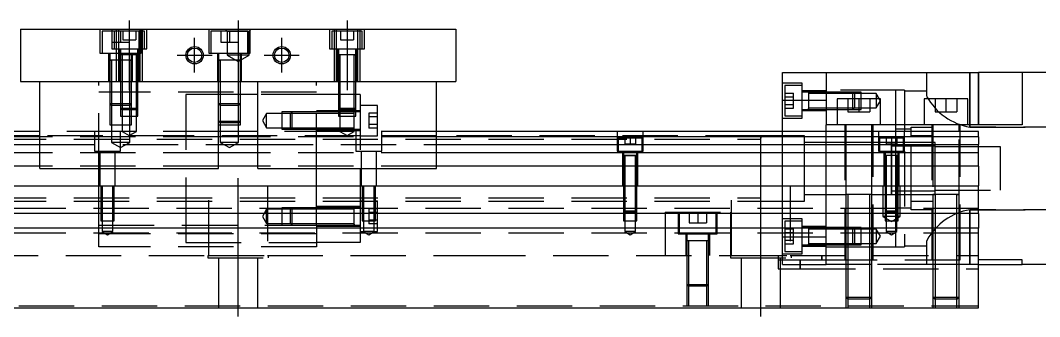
# Model space of a CAD drawing. Extents: x -11 to 542, y -286 to 77.
# Drawn here: x 120 to 354, y -220.8 to -152.8 of the extents above; entities that cross this region are included whole.
import ezdxf

# ---------------------------------------------------------------- set-up
doc = ezdxf.new("R2010")
doc.units = 0
doc.linetypes.add('CENTER', pattern=[50.8, 31.75, -6.35, 6.35, -6.35])
doc.linetypes.add('DASHED', pattern=[19.05, 12.7, -6.35])
doc.layers.get('0').update_dxf_attribs({"linetype": 'CONTINUOUS'})
doc.layers.add('CENTER', color=1, linetype='CENTER')

msp = doc.modelspace()

# ---------------------------------------------------------------- linework, layer by layer
at = {"color": 7, "linetype": 'CONTINUOUS'}
for p, q in [((120, -154.8), (220, -154.8)), ((120, -154.8), (120, -166.8)), ((220, -154.8), (220, -166.8)), ((295, -164.8), (305, -164.8)), ((295, -171.147524), (295, -164.8)), ((305, -164.8), (305, -176.8)), ((305, -164.8), (340, -164.8)), ((340, -176.8), (340, -164.8)), ((350, -164.8), (340, -164.8)), ((350, -164.8), (350, -176.8)), ((373, -164.8), (350, -164.8)), ((120, -166.8), (220, -166.8)), ((124.5, -186.8), (124.5, -166.8)), ((165.5, -186.8), (165.5, -166.8)), ((174.5, -186.8), (174.5, -166.8)), ((215.5, -186.8), (215.5, -166.8)), ((307.5, -170.8), (307.5, -176.8)), ((317.5, -176.8), (317.5, -170.8)), ((337.5, -170.8), (327.5, -170.8)), ((327.5, -170.8), (327.5, -176.8)), ((337.5, -176.8), (337.5, -170.8)), ((295, -171.147524), (305, -171.147524)), ((295, -178.3), (295, -171.147524)), ((305, -178.3), (305, -176.8)), ((350, -176.8), (305, -176.8)), ((124.5, -178.3), (0, -178.3)), ((124.5, -179.552272), (0, -179.552272)), ((174.5, -178.3), (165.5, -178.3)), ((174.5, -179.552272), (165.5, -179.552272)), ((340, -178.3), (215.5, -178.3)), ((340, -179.552272), (215.5, -179.552272)), ((290, -186.8), (290, -179.299994)), ((290, -194.300006), (290, -179.299994)), ((290, -190.8), (290, -180.05)), ((340, -179.552272), (340, -178.3)), ((340, -179.552272), (340, -181.32668)), ((0, -181.32668), (124.5, -181.32668)), ((165.5, -181.32668), (174.5, -181.32668)), ((215.5, -181.32668), (340, -181.32668)), ((320, -186.8), (320, -180.799994)), ((320, -192.800006), (320, -180.799994)), ((320, -181.675), (320, -182.8)), ((321, -181.675), (320, -181.675)), ((322.75, -181.675), (321, -181.675)), ((324.5, -181.675), (322.75, -181.675)), ((329.5, -181.675), (324.5, -181.675)), ((330, -181.675), (329.5, -181.675)), ((340, -183.223076), (340, -181.32668)), ((124.5, -183.223076), (0, -183.223076)), ((174.5, -183.223076), (165.5, -183.223076)), ((340, -183.223076), (215.5, -183.223076)), ((340, -186.277372), (340, -183.223076)), ((124.5, -186.277372), (0, -186.277372)), ((124.5, -186.8), (165.5, -186.8)), ((174.5, -186.277372), (165.5, -186.277372)), ((174.5, -186.8), (215.5, -186.8)), ((340, -186.277372), (215.5, -186.277372)), ((340, -186.277372), (340, -190.8)), ((0, -190.8), (340, -190.8)), ((290, -193.55), (290, -190.8)), ((340, -197.1), (340, -190.8)), ((138, -193.55), (138.500006, -193.55)), ((290, -194.300006), (290, -193.55)), ((315.500006, -192.8), (309.499994, -192.8)), ((310, -192.8), (310, -197.1)), ((315, -197.1), (315, -192.8)), ((320, -191.925), (330, -191.925)), ((335.500006, -192.8), (329.499994, -192.8)), ((335.500006, -192.8), (329.499994, -192.8)), ((330, -192.8), (330, -200.5)), ((335, -200.5), (335, -192.8)), ((340, -197.1), (0, -197.1)), ((310, -197.1), (310, -200.5)), ((315, -200.5), (315, -197.1)), ((340, -197.1), (340, -200.5)), ((340, -200.5), (0, -200.5)), ((310, -200.5), (310, -207.8)), ((315, -207.8), (315, -200.5)), ((330, -200.5), (330, -207.8)), ((335, -207.8), (335, -200.5)), ((340, -218.8), (340, -200.5)), ((310, -207.8), (310, -216.8)), ((315, -216.8), (315, -207.8)), ((330, -207.8), (330, -216.8)), ((335, -216.8), (335, -207.8)), ((350, -207.8), (340, -207.8)), ((350, -208.8), (350, -207.8)), ((340, -208.8), (350, -208.8)), ((373, -208.8), (350, -208.8)), ((0, -218.8), (340, -218.8))]:
    msp.add_line(p, q, dxfattribs=at)
at = {"color": 3, "linetype": 'DASHED'}
for p, q in [((138.25, -154.8), (138.25, -160.3)), ((141.5, -155.3), (138.75, -155.3)), ((138.75, -155.3), (138.75, -160.3)), ((141, -154.8), (141, -159.3)), ((148.5, -155.3), (141.5, -155.3)), ((141.5, -155.3), (141.5, -159.3)), ((142.000006, -154.8), (142.000006, -155.3)), ((142.000006, -155.3), (142.000006, -159.3)), ((142.5, -154.8), (142.5, -166.8)), ((143, -155.3), (143, -157.8)), ((143.5, -155.3), (143.5, -157.3)), ((145, -155.3), (145, -157.3)), ((146.5, -155.3), (146.5, -157.3)), ((147.25, -159.3), (147.25, -155.3)), ((147.5, -166.8), (147.5, -154.8)), ((147.75, -160.3), (147.75, -154.8)), ((147.999994, -155.3), (147.999994, -154.8)), ((147.999994, -159.3), (147.999994, -155.3)), ((148.5, -159.3), (148.5, -155.3)), ((149, -159.3), (149, -154.8)), ((163.25, -154.8), (163.25, -160.3)), ((172.25, -155.3), (163.75, -155.3)), ((163.75, -155.3), (163.75, -160.3)), ((166, -155.3), (166, -157.8)), ((167.5, -155.3), (167, -154.8)), ((167.5, -155.3), (167.5, -160.8)), ((167.5, -155.3), (172.5, -155.3)), ((168, -155.3), (168, -157.8)), ((170, -155.3), (170, -157.8)), ((172.25, -160.3), (172.25, -155.3)), ((172.5, -155.3), (173, -154.8)), ((172.5, -160.8), (172.5, -155.3)), ((172.75, -160.3), (172.75, -154.8)), ((191, -154.8), (191, -159.3)), ((198.5, -155.3), (191.5, -155.3)), ((191.5, -155.3), (191.5, -159.3)), ((192.000006, -154.8), (192.000006, -155.3)), ((192.000006, -155.3), (192.000006, -159.3)), ((192.5, -154.8), (192.5, -166.8)), ((193.5, -155.3), (193.5, -157.3)), ((195, -155.3), (195, -157.3)), ((196.5, -155.3), (196.5, -157.3)), ((197.5, -166.8), (197.5, -154.8)), ((197.999994, -155.3), (197.999994, -154.8)), ((197.999994, -159.3), (197.999994, -155.3)), ((198.5, -159.3), (198.5, -155.3)), ((199, -159.3), (199, -154.8)), ((141, -157.8), (143, -157.8)), ((143, -157.8), (145, -157.8)), ((143.5, -157.3), (145, -157.3)), ((145, -157.3), (146.5, -157.3)), ((145, -157.3), (145, -157.8)), ((166, -157.8), (168, -157.8)), ((168, -157.8), (170, -157.8)), ((193.5, -157.3), (195, -157.3)), ((195, -157.3), (196.5, -157.3)), ((138.25, -160.3), (147.75, -160.3)), ((140.25, -160.3), (140.25, -166.8)), ((140.5, -160.3), (140.5, -161.9)), ((141, -159.3), (149, -159.3)), ((142.000006, -159.3), (142.000006, -166.8)), ((142.75, -159.3), (142.75, -166.8)), ((147.000006, -160.7), (142.999994, -160.7)), ((147.000006, -160.7), (142.999994, -160.7)), ((147.000006, -160.7), (142.999994, -160.7)), ((143, -159.3), (143, -160.7)), ((143, -160.695), (143, -160.7)), ((143.216708, -160.7), (143, -160.7)), ((143, -160.7), (143, -166.8)), ((143, -160.7), (143, -160.705)), ((146.783332, -160.7), (143.216708, -160.7)), ((143.35, -160.7), (143.35, -166.8)), ((145.5, -160.7), (145.5, -160.3)), ((145.5, -161.9), (145.5, -160.7)), ((145.75, -166.8), (145.75, -160.3)), ((146.65, -166.8), (146.65, -160.7)), ((147, -160.7), (146.783332, -160.7)), ((147, -160.7), (147, -159.3)), ((147, -160.7), (147, -160.695)), ((147, -166.8), (147, -160.7)), ((147, -160.705), (147, -160.7)), ((147.25, -166.8), (147.25, -159.3)), ((147.999994, -166.8), (147.999994, -159.3)), ((163.25, -160.3), (172.75, -160.3)), ((165.25, -160.3), (165.25, -166.8)), ((165.5, -160.3), (165.5, -161.9)), ((172.5, -160.8), (167.5, -160.8)), ((167.5, -160.8), (170, -162.243376)), ((170, -162.243376), (172.5, -160.8)), ((170.5, -161.9), (170.5, -160.3)), ((170.75, -166.8), (170.75, -160.3)), ((191, -159.3), (199, -159.3)), ((192.000006, -159.3), (192.000006, -166.8)), ((192.75, -159.3), (192.75, -166.8)), ((197.000006, -160.7), (192.999994, -160.7)), ((197.000006, -160.7), (192.999994, -160.7)), ((197.000006, -160.7), (192.999994, -160.7)), ((197.000006, -160.7), (192.999994, -160.7)), ((193, -159.3), (193, -160.7)), ((193, -160.695), (193, -160.7)), ((193, -160.7), (193.216462, -160.7)), ((193.216708, -160.7), (193, -160.7)), ((193, -160.7), (193, -160.705)), ((193, -160.7), (193, -166.8)), ((196.783332, -160.7), (193.216708, -160.7)), ((193.35, -160.7), (193.35, -166.8)), ((196.65, -166.8), (196.65, -160.7)), ((197, -160.7), (196.783332, -160.7)), ((196.783538, -160.7), (197, -160.7)), ((197, -160.7), (197, -159.3)), ((197, -160.7), (197, -160.695)), ((197, -160.705), (197, -160.7)), ((197, -166.8), (197, -160.7)), ((197.25, -166.8), (197.25, -159.3)), ((197.999994, -166.8), (197.999994, -159.3)), ((145.500006, -161.9), (140.499994, -161.9)), ((142.000006, -161.9), (140.499994, -161.9)), ((140.5, -161.895), (140.5, -161.9)), ((140.5, -161.9), (140.757448, -161.9)), ((140.757468, -161.9), (140.5, -161.9)), ((140.5, -161.9), (140.5, -161.905)), ((140.5, -161.9), (140.5, -166.8)), ((141.999766, -161.9), (140.757468, -161.9)), ((140.9, -161.9), (140.9, -166.8)), ((143, -161.9), (141.999766, -161.9)), ((143, -161.9), (142.000006, -161.9)), ((143.35, -161.9), (143, -161.9)), ((143.350064, -161.9), (143, -161.9)), ((145.500006, -161.9), (143.35, -161.9)), ((145.242552, -161.9), (143.350064, -161.9)), ((145.1, -166.8), (145.1, -161.9)), ((145.5, -161.9), (145.242552, -161.9)), ((145.242602, -161.9), (145.5, -161.9)), ((145.5, -161.9), (145.5, -161.895)), ((145.5, -161.905), (145.5, -161.9)), ((145.5, -166.8), (145.5, -161.9)), ((170.500006, -161.9), (165.499994, -161.9)), ((170.500006, -161.9), (165.499994, -161.9)), ((165.5, -161.895), (165.5, -161.9)), ((165.5, -161.9), (165.757448, -161.9)), ((165.757468, -161.9), (165.5, -161.9)), ((165.5, -161.9), (165.5, -166.8)), ((165.5, -161.9), (165.5, -161.905)), ((170.242552, -161.9), (165.757468, -161.9)), ((165.9, -161.9), (165.9, -166.8)), ((170.1, -166.8), (170.1, -161.9)), ((170.5, -161.9), (170.242552, -161.9)), ((170.242602, -161.9), (170.5, -161.9)), ((170.5, -161.9), (170.5, -161.895)), ((170.5, -166.8), (170.5, -161.9)), ((170.5, -161.905), (170.5, -161.9)), ((328, -164.8), (328, -169.768778)), ((338, -177.309874), (338, -164.8)), ((338, -164.8), (338, -176.8)), ((340, -164.8), (340, -176.8)), ((138, -186.8), (138, -166.8)), ((140.5, -166.8), (140.5, -171.9)), ((140.500006, -166.8), (140.500006, -171.900006)), ((140.9, -166.8), (140.9, -172.3)), ((143, -166.8), (143, -172.95)), ((143.000006, -166.8), (143.000002, -172.95)), ((143.35, -166.8), (143.35, -173.3)), ((145.1, -172.3), (145.1, -166.8)), ((145.499994, -171.900006), (145.499994, -166.8)), ((145.5, -171.9), (145.5, -166.8)), ((146.65, -173.3), (146.65, -166.8)), ((146.999998, -172.95), (146.999994, -166.8)), ((147, -172.95), (147, -166.8)), ((165.9, -166.8), (165.9, -172.3)), ((170.1, -172.3), (170.1, -166.8)), ((170.499994, -171.900006), (170.499994, -166.8)), ((170.5, -171.9), (170.5, -166.8)), ((188, -186.8), (188, -166.8)), ((193, -166.8), (193, -172.95)), ((193.000006, -166.8), (193.000006, -172.950006)), ((193.35, -166.8), (193.35, -173.3)), ((196.65, -173.3), (196.65, -166.8)), ((196.999994, -172.950006), (196.999994, -166.8)), ((197, -172.95), (197, -166.8)), ((299.5, -167.24365), (295, -167.24365)), ((295.5, -167.74365), (295.5, -171.24365)), ((299.5, -167.74365), (295.5, -167.74365)), ((299.5, -175.24365), (299.5, -167.24365)), ((188, -169.3), (138, -169.3)), ((158, -169.8), (158, -200.5)), ((165.5, -169.8), (158, -169.8)), ((165.9, -169.8), (165.5, -169.8)), ((170.1, -169.8), (165.9, -169.8)), ((170.5, -169.8), (170.1, -169.8)), ((174.5, -169.8), (170.5, -169.8)), ((188, -169.8), (174.5, -169.8)), ((193, -169.8), (188, -169.8)), ((193.35, -169.8), (193, -169.8)), ((196.65, -169.8), (193.35, -169.8)), ((197, -169.8), (196.65, -169.8)), ((198, -169.8), (197, -169.8)), ((198, -169.8), (198, -186.8)), ((295.5, -169.5116), (297.5, -169.5116)), ((295.5, -170.377626), (297.5, -170.377626)), ((297.5, -170.377626), (297.5, -169.5116)), ((297.5, -172.109676), (297.5, -170.377626)), ((305, -168.99365), (299.5, -168.99365)), ((300.9, -169.24365), (299.5, -169.24365)), ((300.9, -169.24365), (300.895, -169.24365)), ((300.9, -169.243646), (300.9, -173.243656)), ((300.9, -169.243646), (300.9, -169.59365)), ((300.9, -169.24365), (300.9, -169.460318)), ((305, -169.24365), (300.9, -169.24365)), ((300.905, -169.24365), (300.9, -169.24365)), ((300.9, -169.460318), (300.9, -171.24365)), ((300.9, -169.59365), (300.9, -171.110606)), ((305, -169.59365), (300.9, -169.59365)), ((321, -168.8), (305, -168.8)), ((311.15, -169.24365), (305, -169.24365)), ((311.15, -169.243654), (305, -169.243656)), ((311.5, -169.59365), (305, -169.59365)), ((317.5, -170.8), (307.5, -170.8)), ((310, -170.8), (310, -173.8)), ((311.15, -170.8), (311.15, -169.24365)), ((311.5, -169.59365), (311.15, -169.24365)), ((313, -169.243656), (311.15, -169.243654)), ((311.15, -171.24365), (311.15, -170.8)), ((311.5, -169.59365), (311.5, -170.8)), ((313, -169.59365), (311.5, -169.59365)), ((311.5, -170.8), (311.5, -171.24365)), ((312.5, -170.8), (312.5, -173.8)), ((313, -170.8), (313, -169.243656)), ((316.5, -169.59365), (313, -169.59365)), ((313, -173.243646), (313, -170.8)), ((315, -170.8), (315, -173.8)), ((316.5, -169.59365), (316.5, -172.89365)), ((317.452628, -171.24365), (316.5, -169.59365)), ((321, -176.8), (321, -168.8)), ((323, -168.8), (321, -168.8)), ((323, -168.8), (323, -178.3)), ((328, -169.05), (323, -169.05)), ((328, -169.768778), (328.034792, -170.0357)), ((328.034792, -170.0357), (328.13642, -170.341226)), ((330, -170.8), (330, -173.8)), ((332.5, -170.8), (332.5, -173.8)), ((335, -170.8), (335, -173.8)), ((140.5, -171.9), (143, -171.9)), ((140.5, -171.9), (140.9, -172.3)), ((140.500006, -171.900006), (140.500006, -176.8)), ((143, -172.3), (140.9, -172.3)), ((140.9, -172.3), (140.9, -176.8)), ((143, -171.9), (143.35, -171.9)), ((143.35, -172.3), (143, -172.3)), ((143, -172.95), (147, -172.95)), ((143, -172.95), (143.35, -173.3)), ((143.000002, -172.95), (143.000006, -174.8)), ((143.35, -171.9), (145.5, -171.9)), ((145.1, -172.3), (143.35, -172.3)), ((145.1, -172.3), (145.5, -171.9)), ((145.1, -176.8), (145.1, -172.3)), ((145.499994, -173.3), (145.499994, -171.900006)), ((146.65, -173.3), (147, -172.95)), ((146.999994, -174.8), (146.999998, -172.95)), ((165.5, -171.9), (170.5, -171.9)), ((165.5, -171.9), (165.9, -172.3)), ((170.1, -172.3), (165.9, -172.3)), ((165.9, -172.3), (165.9, -176.8)), ((170.1, -172.3), (170.5, -171.9)), ((170.1, -176.8), (170.1, -172.3)), ((170.499994, -176.8), (170.499994, -171.900006)), ((193, -172.95), (197, -172.95)), ((193, -172.95), (193.35, -173.3)), ((193.000006, -172.950006), (193.000006, -174.8)), ((196.65, -173.3), (197, -172.95)), ((196.999994, -174.8), (196.999994, -172.950006)), ((202, -172.3), (198, -172.3)), ((202, -179.3), (202, -172.3)), ((295.5, -171.24365), (295.5, -174.74365)), ((295.5, -172.109676), (297.5, -172.109676)), ((295.5, -172.975702), (297.5, -172.975702)), ((297.5, -172.975702), (297.5, -172.109676)), ((300.9, -171.110606), (300.9, -171.376696)), ((300.9, -171.24365), (300.9, -173.243656)), ((300.9, -171.24365), (300.9, -173.026942)), ((300.9, -171.376696), (300.9, -172.89365)), ((300.9, -172.89365), (300.9, -173.243656)), ((300.9, -172.89365), (305, -172.89365)), ((300.9, -173.026942), (300.9, -173.24365)), ((300.9, -173.026942), (300.9, -173.24365)), ((300.9, -173.24365), (300.9, -173.026984)), ((305, -172.89365), (307.5, -172.89365)), ((307.5, -172.89365), (311.5, -172.89365)), ((311.15, -173.24365), (311.15, -171.24365)), ((311.15, -173.24365), (311.5, -172.89365)), ((311.5, -171.24365), (311.5, -172.89365)), ((311.5, -172.89365), (313, -172.89365)), ((313, -172.89365), (316.5, -172.89365)), ((316.5, -172.89365), (317.452628, -171.24365)), ((143.000006, -174.8), (146.999994, -174.8)), ((146.65, -173.3), (143.35, -173.3)), ((143.35, -173.3), (143.35, -174.8)), ((143.35, -174.8), (143.35, -178.3)), ((145.499994, -174.8), (145.499994, -173.3)), ((145.499994, -176.8), (145.499994, -174.8)), ((146.65, -174.8), (146.65, -173.3)), ((146.65, -178.3), (146.65, -174.8)), ((176.5, -174.15), (175.547372, -175.8)), ((176.5, -177.45), (176.5, -174.15)), ((180, -174.15), (176.5, -174.15)), ((182.35, -173.800002), (180, -173.800006)), ((180, -173.800006), (180, -177.799994)), ((182, -174.15), (180, -174.15)), ((182.35, -173.8), (182, -174.15)), ((182, -177.45), (182, -174.15)), ((188, -174.15), (182, -174.15)), ((182.35, -173.8), (182.35, -177.8)), ((188, -173.8), (182.35, -173.8)), ((188, -173.800006), (182.35, -173.800002)), ((198, -173.55), (188, -173.55)), ((193.000006, -173.8), (188, -173.8)), ((193.000006, -174.15), (188, -174.15)), ((196.6, -173.8), (193.000006, -173.8)), ((196.6, -174.15), (193.000006, -174.15)), ((193.000006, -174.8), (196.999994, -174.8)), ((196.65, -173.3), (193.35, -173.3)), ((193.35, -173.3), (193.35, -174.8)), ((193.35, -174.8), (193.35, -178.3)), ((196.6, -173.8), (196.595, -173.8)), ((196.6, -174.8), (196.6, -173.799994)), ((196.6, -175.8), (196.6, -173.799994)), ((196.6, -177.800006), (196.6, -173.799994)), ((196.999994, -173.8), (196.6, -173.8)), ((196.605, -173.8), (196.6, -173.8)), ((196.6, -177.800006), (196.6, -174.8)), ((196.65, -174.8), (196.65, -173.3)), ((196.65, -178.3), (196.65, -174.8)), ((198, -173.8), (196.999994, -173.8)), ((200, -174.06795), (200, -174.933974)), ((202, -174.06795), (200, -174.06795)), ((202, -174.933974), (200, -174.933974)), ((200, -174.933974), (200, -176.666026)), ((295, -175.24365), (299.5, -175.24365)), ((295.5, -174.74365), (299.5, -174.74365)), ((299.5, -173.24365), (300.905, -173.24365)), ((299.5, -173.49365), (305, -173.49365)), ((300.895, -173.24365), (305, -173.24365)), ((305, -173.243646), (307.5, -173.243646)), ((305, -173.24365), (307.5, -173.24365)), ((307.5, -173.243646), (311.15, -173.243648)), ((307.5, -173.24365), (311.15, -173.24365)), ((310, -173.8), (312.5, -173.8)), ((311.15, -173.243648), (313, -173.243646)), ((312.5, -173.8), (315, -173.8)), ((330, -173.8), (332.5, -173.8)), ((332.5, -173.8), (335, -173.8)), ((140.500006, -176.8), (145.499994, -176.8)), ((140.9, -176.8), (140.9, -180.8)), ((145.1, -180.8), (145.1, -176.8)), ((165.5, -175.9), (170.5, -175.9)), ((165.5, -175.9), (165.9, -176.3)), ((165.500006, -176.8), (170.499994, -176.8)), ((170.1, -176.3), (165.9, -176.3)), ((165.9, -176.8), (165.9, -180.8)), ((170.1, -176.3), (170.5, -175.9)), ((170.1, -180.8), (170.1, -176.8)), ((175.547372, -175.8), (176.5, -177.45)), ((176.5, -177.45), (180, -177.45)), ((180, -177.45), (182, -177.45)), ((180, -177.799994), (182.35, -177.799998)), ((182, -177.45), (188, -177.45)), ((182, -177.45), (182.35, -177.8)), ((182, -177.45), (188, -177.45)), ((182.35, -177.799998), (188, -177.799994)), ((182.35, -177.8), (188, -177.799998)), ((188, -177.45), (196.6, -177.45)), ((188, -177.799998), (196.605, -177.8)), ((196.595, -177.8), (198, -177.8)), ((200, -176.666026), (200, -177.53205)), ((202, -176.666026), (200, -176.666026)), ((202, -177.53205), (200, -177.53205)), ((309.25, -176.8), (309.25, -207.8)), ((309.5, -176.8), (309.5, -178.3)), ((315.5, -178.3), (315.5, -176.8)), ((315.75, -207.8), (315.75, -176.8)), ((321, -178.3), (321, -176.8)), ((324.5, -177.8), (321, -177.8)), ((324.5, -177.3), (329.5, -177.3)), ((324.5, -178.3), (324.5, -177.3)), ((329.25, -176.8), (329.25, -207.8)), ((329.5, -176.8), (329.5, -178.3)), ((335.5, -178.3), (335.5, -176.8)), ((335.75, -207.8), (335.75, -176.8)), ((338, -176.8), (338, -177.309874)), ((338, -177.309874), (363, -177.309874)), ((363, -177.309874), (338, -177.309874)), ((37, -180.05), (290, -180.05)), ((124.5, -179.3), (40.5, -179.3)), ((143.35, -178.3), (124.5, -178.3)), ((158, -179.3), (124.5, -179.3)), ((165.5, -179.552272), (124.5, -179.552272)), ((137, -178.3), (137, -182.8)), ((143, -182.8), (143, -178.3)), ((146.65, -178.3), (143.35, -178.3)), ((143.35, -178.3), (145, -179.252628)), ((145, -179.252628), (146.65, -178.3)), ((165.5, -178.3), (146.65, -178.3)), ((198, -179.3), (158, -179.3)), ((193.35, -178.3), (174.5, -178.3)), ((215.5, -179.552272), (174.5, -179.552272)), ((188, -178.05), (198, -178.05)), ((196.65, -178.3), (193.35, -178.3)), ((193.35, -178.3), (195, -179.252628)), ((195, -179.252628), (196.65, -178.3)), ((215.5, -178.3), (196.65, -178.3)), ((197, -178.3), (197, -182.8)), ((198, -179.3), (202, -179.3)), ((215.5, -179.3), (202, -179.3)), ((203, -182.8), (203, -178.3)), ((290.005, -179.3), (215.5, -179.3)), ((257, -178.3), (257, -182.8)), ((262.75, -179.8), (257.25, -179.8)), ((257.25, -179.8), (257.25, -182.8)), ((258.75, -179.8), (258.75, -181.1)), ((260, -179.8), (260, -181.1)), ((261.25, -179.8), (261.25, -181.1)), ((262.75, -182.8), (262.75, -179.8)), ((263, -182.8), (263, -178.3)), ((295, -179.3), (289.995, -179.3)), ((290, -179.3), (290, -179.849038)), ((290, -179.848872), (290, -179.3)), ((290, -186.599934), (290, -179.848872)), ((295, -190.8), (295, -178.3)), ((300, -179.3), (295, -179.3)), ((300, -186.8), (300, -179.3)), ((305, -190.8), (305, -178.3)), ((309.5, -178.3), (309.5, -190.8)), ((315.5, -190.8), (315.5, -178.3)), ((317, -178.3), (317, -182.8)), ((322.75, -179.8), (317.25, -179.8)), ((317.25, -179.8), (317.25, -182.8)), ((318.75, -179.8), (318.75, -181.1)), ((320, -179.8), (320, -181.1)), ((321, -179.8), (321, -178.3)), ((321, -182.8), (321, -179.8)), ((321.25, -179.8), (321.25, -181.1)), ((322.75, -182.8), (322.75, -179.8)), ((323, -182.8), (323, -178.3)), ((324.5, -179.3), (324.5, -178.3)), ((324.5, -194.3), (324.5, -179.3)), ((329.5, -179.3), (324.5, -179.3)), ((329.5, -178.3), (329.5, -192.805)), ((335.5, -192.805), (335.5, -178.3)), ((124.5, -181.32668), (165.5, -181.32668)), ((145.1, -180.8), (140.9, -180.8)), ((140.9, -180.8), (143, -182.012436)), ((143, -182.012436), (145.1, -180.8)), ((170.1, -180.8), (165.9, -180.8)), ((165.9, -180.8), (168, -182.012436)), ((168, -182.012436), (170.1, -180.8)), ((174.5, -181.32668), (215.5, -181.32668)), ((258.75, -181.1), (260, -181.1)), ((260, -181.1), (261.25, -181.1)), ((305, -180.8), (300, -180.8)), ((309.5, -180.8), (305, -180.8)), ((315.5, -180.8), (309.5, -180.8)), ((317.25, -180.8), (315.5, -180.8)), ((320.005, -180.8), (317.25, -180.8)), ((318.75, -181.1), (320, -181.1)), ((321, -180.8), (319.995, -180.8)), ((320, -180.8), (320, -182.799258)), ((320, -181.474966), (320, -180.8)), ((320, -181.1), (321.25, -181.1)), ((322.75, -180.8), (321, -180.8)), ((324.5, -180.8), (322.75, -180.8)), ((329.5, -180.8), (324.5, -180.8)), ((330, -180.8), (329.5, -180.8)), ((330, -186.8), (330, -180.8)), ((335.5, -181.8), (330, -181.8)), ((340, -181.8), (335.5, -181.8)), ((345, -181.8), (340, -181.8)), ((345, -186.8), (345, -181.8)), ((165.5, -183.223076), (124.5, -183.223076)), ((137, -182.8), (143, -182.8)), ((138.25, -182.8), (138.25, -190.8)), ((141.75, -190.8), (141.75, -182.8)), ((215.5, -183.223076), (174.5, -183.223076)), ((197, -182.8), (203, -182.8)), ((198.25, -182.8), (198.25, -190.8)), ((201.75, -190.8), (201.75, -182.8)), ((257, -182.8), (263, -182.8)), ((258.25, -182.8), (258.25, -190.8)), ((261.500006, -183.8), (258.499994, -183.8)), ((259.998804, -183.8), (258.499994, -183.8)), ((261.500006, -183.8), (258.499994, -183.8)), ((258.5, -182.8), (258.5, -183.8)), ((258.5, -183.795), (258.5, -183.8)), ((258.5, -183.8), (258.62467, -183.8)), ((258.624678, -183.8), (258.5, -183.8)), ((258.5, -183.8), (258.5, -183.805)), ((258.5, -183.8), (258.5, -190.8)), ((258.62467, -183.8), (261.375392, -183.8)), ((259.998804, -183.8), (258.624678, -183.8)), ((258.75, -183.8), (258.75, -190.8)), ((261.500006, -183.8), (259.998804, -183.8)), ((261.37533, -183.8), (259.998804, -183.8)), ((261.25, -190.8), (261.25, -183.8)), ((261.5, -183.8), (261.37533, -183.8)), ((261.375392, -183.8), (261.5, -183.8)), ((261.5, -183.8), (261.5, -182.8)), ((261.5, -183.8), (261.5, -183.795)), ((261.5, -183.805), (261.5, -183.8)), ((261.5, -190.8), (261.5, -183.8)), ((261.75, -190.8), (261.75, -182.8)), ((317, -182.8), (323, -182.8)), ((318.25, -182.8), (318.25, -190.8)), ((320, -183.8), (318.499994, -183.8)), ((318.5, -182.8), (318.5, -183.8)), ((318.5, -183.795), (318.5, -183.8)), ((318.624678, -183.8), (318.5, -183.8)), ((318.5, -183.8), (318.5, -183.805)), ((318.5, -183.8), (318.5, -190.8)), ((319.998804, -183.8), (318.624678, -183.8)), ((318.75, -183.8), (318.75, -190.8)), ((321.37533, -183.8), (319.998804, -183.8)), ((320, -182.799258), (320, -183.799914)), ((320, -182.8), (320, -183.799788)), ((320, -183.799788), (320, -191.925)), ((320, -183.799914), (320, -186.599974)), ((321.500006, -183.8), (320, -183.8)), ((321, -183.799304), (321, -182.8)), ((321, -186.8), (321, -183.799304)), ((321.25, -190.8), (321.25, -183.8)), ((321.5, -183.8), (321.37533, -183.8)), ((321.5, -183.8), (321.5, -182.8)), ((321.5, -183.8), (321.5, -183.795)), ((321.5, -183.805), (321.5, -183.8)), ((321.5, -190.8), (321.5, -183.8)), ((321.75, -190.8), (321.75, -182.8)), ((323, -182.8), (323, -204.8)), ((165.5, -186.277372), (124.5, -186.277372)), ((138, -190.8), (138, -186.8)), ((215.5, -186.277372), (174.5, -186.277372)), ((188, -190.8), (188, -186.8)), ((198, -186.8), (198, -190.8)), ((290, -190.80023), (290, -186.599934)), ((300, -190.8), (300, -186.8)), ((320, -186.599974), (320, -192.799164)), ((321, -198.8), (321, -186.8)), ((330, -192.8), (330, -186.8)), ((345, -191.8), (345, -186.8)), ((138, -197.1), (138, -190.8)), ((138.500006, -190.8), (138.500006, -197.1)), ((138.75, -190.8), (138.75, -198.8)), ((141.25, -198.8), (141.25, -190.8)), ((141.499994, -197.1), (141.499994, -190.8)), ((163.291796, -206.8), (163.291796, -190.8)), ((176.708204, -190.8), (176.708204, -206.8)), ((188, -197.1), (188, -190.8)), ((198, -190.8), (198, -197.1)), ((198.500006, -190.8), (198.500006, -197.1)), ((198.75, -190.8), (198.75, -198.8)), ((201.25, -198.8), (201.25, -190.8)), ((201.499994, -197.1), (201.499994, -190.8)), ((258.5, -190.8), (258.5, -196.55)), ((258.500006, -190.8), (258.500002, -196.55)), ((258.75, -190.8), (258.75, -196.8)), ((261.25, -196.8), (261.25, -190.8)), ((261.499998, -196.55), (261.499994, -190.8)), ((261.5, -196.55), (261.5, -190.8)), ((283.291796, -206.8), (283.291796, -190.8)), ((290, -193.750962), (290, -190.80023)), ((295, -197.1), (295, -190.8)), ((296.708204, -190.8), (296.708204, -206.8)), ((300, -194.3), (300, -190.8)), ((305, -197.1), (305, -190.8)), ((309.5, -190.8), (309.5, -192.8)), ((315.5, -192.8), (315.5, -190.8)), ((318, -190.8), (318, -197.8)), ((318.5, -190.8), (318.5, -196.55)), ((318.500006, -190.8), (318.500006, -196.550006)), ((318.75, -190.8), (318.75, -196.8)), ((321.25, -196.8), (321.25, -190.8)), ((321.499994, -196.550006), (321.499994, -190.8)), ((321.5, -196.55), (321.5, -190.8)), ((322, -197.8), (322, -190.8)), ((330, -191.8), (345, -191.8)), ((37, -193.55), (290, -193.55)), ((290, -194.299332), (290, -193.750962)), ((300, -192.8), (305, -192.8)), ((305, -192.8), (309.39999, -192.8)), ((309.39999, -192.8), (309.5, -192.8)), ((309.5, -192.795), (309.5, -192.8)), ((309.849602, -192.8), (309.5, -192.8)), ((309.5, -192.8), (309.5, -197.1)), ((309.5, -192.8), (309.5, -192.805)), ((315.15035, -192.8), (309.849602, -192.8)), ((315.5, -192.8), (315.15035, -192.8)), ((315.5, -192.8), (315.5, -192.795)), ((315.5, -197.1), (315.5, -192.8)), ((315.5, -192.805), (315.5, -192.8)), ((315.5, -192.8), (315.60001, -192.8)), ((315.60001, -192.8), (320.005, -192.8)), ((319.995, -192.8), (329.39999, -192.8)), ((320, -192.800006), (320, -191.925)), ((320, -192.799164), (320, -192.8)), ((320.005, -192.8), (329.5, -192.8)), ((329.39999, -192.8), (329.5, -192.8)), ((329.5, -192.795), (329.5, -200.5)), ((329.5, -192.8), (329.84965, -192.8)), ((329.849602, -192.8), (329.5, -192.8)), ((335.15035, -192.8), (329.849602, -192.8)), ((335.150204, -192.8), (335.5, -192.8)), ((335.5, -192.8), (335.15035, -192.8)), ((335.5, -200.5), (335.5, -192.795)), ((340, -195.95), (0, -195.95)), ((37, -194.3), (290, -194.3)), ((138, -194.3), (138.500006, -194.3)), ((176.5, -196.15), (175.547372, -197.8)), ((176.5, -199.45), (176.5, -196.15)), ((180, -196.15), (176.5, -196.15)), ((182.35, -195.800002), (180, -195.800006)), ((180, -195.800006), (180, -199.799994)), ((182, -196.15), (180, -196.15)), ((182.35, -195.8), (182, -196.15)), ((182, -199.45), (182, -196.15)), ((188, -196.15), (182, -196.15)), ((182.35, -195.8), (182.35, -199.8)), ((188, -195.8), (182.35, -195.8)), ((188, -195.800006), (182.35, -195.800002)), ((198, -195.55), (188, -195.55)), ((196.6, -195.8), (188, -195.8)), ((196.6, -196.15), (188, -196.15)), ((196.6, -195.8), (196.595, -195.8)), ((196.6, -197.1), (196.6, -195.799994)), ((196.6, -197.8), (196.6, -195.799994)), ((196.6, -199.800006), (196.6, -195.799994)), ((196.6, -195.8), (196.6, -196.016668)), ((196.6, -196.016708), (196.6, -195.8)), ((196.605, -195.8), (196.6, -195.8)), ((198, -195.8), (196.6, -195.8)), ((196.6, -197.099824), (196.6, -196.016708)), ((198.500006, -194.3), (198, -194.3)), ((200, -196.06795), (200, -196.933974)), ((202, -196.06795), (200, -196.06795)), ((202, -194.3), (201.499994, -194.3)), ((202, -197.1), (202, -194.3)), ((258.5, -196.55), (261.5, -196.55)), ((258.5, -196.55), (258.75, -196.8)), ((258.500002, -196.55), (258.500006, -197.1)), ((261.25, -196.8), (261.5, -196.55)), ((261.499994, -197.1), (261.499998, -196.55)), ((289.995, -194.3), (290, -194.3)), ((290, -194.3), (290, -194.299332)), ((290, -194.3), (290.005, -194.3)), ((290, -194.3), (295, -194.3)), ((295, -194.3), (300, -194.3)), ((318.5, -196.55), (321.5, -196.55)), ((318.5, -196.55), (318.75, -196.8)), ((318.500006, -196.550006), (318.500006, -197.1)), ((321, -195.8), (324.5, -195.8)), ((321.25, -196.8), (321.5, -196.55)), ((321.499994, -197.1), (321.499994, -196.550006)), ((324.5, -194.3), (329.5, -194.3)), ((324.5, -196.3), (324.5, -194.3)), ((329.5, -196.3), (324.5, -196.3)), ((363, -196.290126), (338, -196.290126)), ((338, -196.290126), (363, -196.290126)), ((338, -208.8), (338, -196.290126)), ((338, -196.290126), (338, -200.5)), ((138, -199.8), (138, -197.1)), ((138.500006, -197.1), (138.500006, -198.8)), ((138.500006, -198.8), (141.499994, -198.8)), ((138.75, -198.8), (138.75, -201.3)), ((141.25, -201.3), (141.25, -198.8)), ((141.499994, -198.8), (141.499994, -197.1)), ((175.547372, -197.8), (176.5, -199.45)), ((188, -199.8), (188, -197.1)), ((196.6, -197.59999), (196.6, -197.099824)), ((196.6, -197.659954), (196.6, -197.1)), ((196.6, -198.00001), (196.6, -197.59999)), ((196.6, -197.940046), (196.6, -197.659954)), ((196.6, -199.79932), (196.6, -197.940046)), ((196.6, -199.583332), (196.6, -198.00001)), ((198, -197.1), (198, -200.5)), ((198.500006, -197.1), (198.500006, -198.8)), ((198.500006, -198.8), (201.499994, -198.8)), ((198.75, -198.8), (198.75, -201.3)), ((200, -196.933974), (200, -198.666026)), ((202, -196.933974), (200, -196.933974)), ((202, -198.666026), (200, -198.666026)), ((200, -198.666026), (200, -199.53205)), ((201.25, -201.3), (201.25, -198.8)), ((201.499994, -198.8), (201.499994, -197.1)), ((202, -200.5), (202, -197.1)), ((258.500006, -197.1), (258.500006, -198.8)), ((258.500006, -198.8), (261.499994, -198.8)), ((261.25, -196.8), (258.75, -196.8)), ((258.75, -196.8), (258.75, -198.8)), ((258.75, -198.8), (258.75, -201.3)), ((261.25, -198.8), (261.25, -196.8)), ((261.25, -201.3), (261.25, -198.8)), ((261.499994, -198.8), (261.499994, -197.1)), ((268, -196.8), (268, -197.1)), ((268, -196.8), (283, -196.8)), ((268, -197.1), (268, -200.5)), ((271, -196.8), (271, -201.8)), ((271.25, -196.8), (271.25, -197.1)), ((271.25, -197.1), (271.25, -200.5)), ((273.5, -196.8), (273.5, -199.3)), ((275.5, -196.8), (275.5, -199.3)), ((277.5, -196.8), (277.5, -199.3)), ((279.75, -197.1), (279.75, -196.8)), ((279.75, -200.5), (279.75, -197.1)), ((280, -201.8), (280, -196.8)), ((283, -196.8), (283, -197.1)), ((283, -197.1), (283, -200.5)), ((295, -200.5), (295, -197.1)), ((299.5, -198.35635), (295, -198.35635)), ((295.5, -198.85635), (295.5, -200.5)), ((299.5, -198.85635), (295.5, -198.85635)), ((299.5, -206.35635), (299.5, -198.35635)), ((305, -200.5), (305, -197.1)), ((309.5, -197.1), (309.5, -200.5)), ((315.5, -200.5), (315.5, -197.1)), ((322, -197.8), (318, -197.8)), ((318, -197.8), (320, -198.9547)), ((318.500006, -197.1), (318.500006, -198.8)), ((318.500006, -198.8), (321.499994, -198.8)), ((321.25, -196.8), (318.75, -196.8)), ((318.75, -196.8), (318.75, -198.8)), ((318.75, -198.8), (318.75, -201.3)), ((320, -198.9547), (322, -197.8)), ((321, -200.5), (321, -198.8)), ((321.25, -198.8), (321.25, -196.8)), ((321.25, -201.3), (321.25, -198.8)), ((321.499994, -198.8), (321.499994, -197.1)), ((138, -199.8), (188, -199.8)), ((138, -200.5), (138, -199.8)), ((138, -204.8), (138, -200.5)), ((158, -200.5), (158, -203.8)), ((176.5, -199.45), (180, -199.45)), ((180, -199.45), (182, -199.45)), ((182, -199.45), (188, -199.45)), ((182, -199.45), (182.35, -199.8)), ((188, -199.45), (196.6, -199.45)), ((188, -199.8), (188, -200.5)), ((188, -199.8), (196.6, -199.8)), ((188, -200.05), (198, -200.05)), ((188, -200.5), (188, -204.8)), ((196.595, -199.8), (196.6, -199.8)), ((196.6, -199.583292), (196.6, -199.8)), ((196.6, -199.8), (196.6, -199.583332)), ((196.6, -199.800006), (196.6, -199.79932)), ((196.6, -199.8), (196.605, -199.8)), ((196.6, -199.8), (198, -199.8)), ((198, -200.5), (198, -203.8)), ((202, -199.53205), (200, -199.53205)), ((202, -201.3), (202, -200.5)), ((268, -200.5), (268, -206.8)), ((271.25, -200.5), (271.25, -201.8)), ((273.5, -199.3), (275.5, -199.3)), ((275.5, -199.3), (277.5, -199.3)), ((279.75, -201.8), (279.75, -200.5)), ((283, -200.5), (283, -206.8)), ((295, -202.452476), (295, -200.5)), ((295.5, -200.5), (295.5, -202.35635)), ((295.5, -200.624298), (297.5, -200.624298)), ((297.5, -201.490324), (297.5, -200.624298)), ((305, -200.10635), (299.5, -200.10635)), ((300.9, -200.35635), (299.5, -200.35635)), ((300.9, -200.35635), (300.895, -200.35635)), ((300.9, -200.356344), (300.9, -204.356354)), ((300.9, -200.356344), (300.9, -200.5)), ((300.9, -200.356344), (300.9, -204.356354)), ((300.9, -200.35635), (300.9, -200.499586)), ((300.905, -200.35635), (300.9, -200.35635)), ((305, -200.35635), (300.9, -200.35635)), ((300.9, -200.499586), (300.9, -200.573016)), ((300.9, -200.5), (300.9, -200.70635)), ((300.9, -200.573016), (300.9, -202.35635)), ((300.9, -200.70635), (300.9, -202.223304)), ((305, -200.70635), (300.9, -200.70635)), ((309.5, -200.35635), (305, -200.35635)), ((309.5, -200.356354), (305, -200.356354)), ((305, -207.8), (305, -200.5)), ((309.5, -200.70635), (305, -200.70635)), ((310, -200.35635), (309.5, -200.35635)), ((310, -200.356354), (309.5, -200.356354)), ((309.5, -200.5), (309.5, -207.8)), ((310, -200.70635), (309.5, -200.70635)), ((311.15, -200.35635), (310, -200.35635)), ((311.15, -200.356352), (310, -200.356354)), ((311.5, -200.70635), (310, -200.70635)), ((311.15, -200.5), (311.15, -200.35635)), ((311.29365, -200.5), (311.15, -200.35635)), ((313, -200.356354), (311.15, -200.356352)), ((311.15, -202.35635), (311.15, -200.5)), ((311.5, -200.70635), (311.29365, -200.5)), ((311.5, -200.70635), (311.5, -202.35635)), ((313, -200.70635), (311.5, -200.70635)), ((313, -200.5), (313, -200.356354)), ((313, -204.356344), (313, -200.5)), ((316.5, -200.70635), (313, -200.70635)), ((315.5, -207.8), (315.5, -200.5)), ((316.5, -200.70635), (316.5, -204.00635)), ((317.452628, -202.35635), (316.5, -200.70635)), ((321, -204.8), (321, -200.5)), ((329.5, -200.5), (329.5, -207.8)), ((335.5, -207.8), (335.5, -200.5)), ((338, -200.5), (338, -207.8)), ((340, -201.65), (0, -201.65)), ((188, -201.808332), (138, -201.808332)), ((141.25, -201.3), (138.75, -201.3)), ((138.75, -201.3), (140, -202.021688)), ((140, -202.021688), (141.25, -201.3)), ((198, -201.3), (198.75, -201.3)), ((201.25, -201.3), (198.75, -201.3)), ((198.75, -201.3), (200, -202.021688)), ((200, -202.021688), (201.25, -201.3)), ((201.25, -201.3), (202, -201.3)), ((261.25, -201.3), (258.75, -201.3)), ((258.75, -201.3), (260, -202.021688)), ((260, -202.021688), (261.25, -201.3)), ((271, -201.8), (280, -201.8)), ((272.75, -201.8), (272.75, -206.8)), ((278.000006, -203.4), (272.999994, -203.4)), ((278.000006, -203.4), (272.999994, -203.4)), ((273, -201.8), (273, -203.4)), ((273, -203.395), (273, -203.4)), ((273.257468, -203.4), (273, -203.4)), ((273, -203.4), (273, -203.405)), ((273, -203.4), (273, -206.8)), ((277.742552, -203.4), (273.257468, -203.4)), ((273.4, -203.4), (273.4, -206.8)), ((277.6, -206.8), (277.6, -203.4)), ((278, -203.4), (277.742552, -203.4)), ((278, -203.4), (278, -201.8)), ((278, -203.4), (278, -203.395)), ((278, -203.405), (278, -203.4)), ((278, -206.8), (278, -203.4)), ((278.25, -206.8), (278.25, -201.8)), ((295, -202.452476), (305, -202.452476)), ((295, -206.8), (295, -202.452476)), ((295.5, -201.490324), (297.5, -201.490324)), ((295.5, -202.35635), (295.5, -205.85635)), ((295.5, -203.222374), (297.5, -203.222374)), ((297.5, -203.222374), (297.5, -201.490324)), ((297.5, -204.0884), (297.5, -203.222374)), ((300.9, -202.223304), (300.9, -202.489394)), ((300.9, -202.35635), (300.9, -204.356354)), ((300.9, -202.35635), (300.9, -204.356354)), ((300.9, -202.35635), (300.9, -204.13964)), ((300.9, -202.489394), (300.9, -204.00635)), ((311.15, -204.35635), (311.15, -202.35635)), ((311.5, -202.35635), (311.5, -204.00635)), ((316.5, -204.00635), (317.452628, -202.35635)), ((321.25, -201.3), (318.75, -201.3)), ((318.75, -201.3), (320, -202.021688)), ((320, -202.021688), (321.25, -201.3)), ((328.04561, -203.521616), (328.005138, -203.7339)), ((328.174588, -203.17071), (328.04561, -203.521616)), ((188, -204.8), (138, -204.8)), ((158, -203.8), (188, -203.8)), ((198, -203.8), (188, -203.8)), ((295.5, -204.0884), (297.5, -204.0884)), ((295.5, -205.85635), (299.5, -205.85635)), ((299.5, -204.35635), (300.905, -204.35635)), ((299.5, -204.60635), (305, -204.60635)), ((300.895, -204.35635), (305, -204.35635)), ((300.9, -204.00635), (305, -204.00635)), ((300.9, -204.13964), (300.9, -204.35635)), ((300.9, -204.13964), (300.9, -204.35635)), ((300.9, -204.35635), (300.9, -204.139682)), ((300.9, -204.35635), (300.9, -204.139682)), ((305, -204.00635), (309.5, -204.00635)), ((305, -204.356344), (309.5, -204.356344)), ((305, -204.35635), (309.5, -204.35635)), ((305, -204.8), (309.5, -204.8)), ((309.5, -204.00635), (310, -204.00635)), ((309.5, -204.356344), (310, -204.356344)), ((309.5, -204.35635), (310, -204.35635)), ((309.5, -204.8), (310, -204.8)), ((310, -204.00635), (311.5, -204.00635)), ((310, -204.356344), (311.15, -204.356346)), ((310, -204.35635), (311.15, -204.35635)), ((310, -204.8), (315, -204.8)), ((311.15, -204.35635), (311.5, -204.00635)), ((311.15, -204.356346), (313, -204.356344)), ((311.5, -204.00635), (313, -204.00635)), ((313, -204.00635), (316.5, -204.00635)), ((315, -204.8), (315.5, -204.8)), ((315.5, -204.8), (321, -204.8)), ((321, -204.8), (323, -204.8)), ((323, -204.55), (328, -204.55)), ((328.005138, -203.7339), (328, -203.831222)), ((328, -203.831222), (328, -208.8)), ((73.291796, -206.8), (163.291796, -206.8)), ((163, -206.8), (163, -207.3)), ((163, -207.3), (177, -207.3)), ((163.291796, -206.8), (176.708204, -206.8)), ((165.5, -207.3), (165.5, -218.8)), ((174.5, -218.8), (174.5, -207.3)), ((176.708204, -206.8), (223.291796, -206.8)), ((177, -207.3), (177, -206.8)), ((223.291796, -206.8), (283.291796, -206.8)), ((273, -206.8), (273, -213.4)), ((273.000006, -206.8), (273.000006, -213.400006)), ((273.4, -206.8), (273.4, -213.8)), ((277.6, -213.8), (277.6, -206.8)), ((277.999994, -213.400006), (277.999994, -206.8)), ((278, -213.4), (278, -206.8)), ((283, -206.8), (283, -207.3)), ((283, -207.3), (297, -207.3)), ((283.291796, -206.8), (296.708204, -206.8)), ((283.291796, -206.8), (296.708204, -206.8)), ((285.5, -207.3), (285.5, -218.8)), ((294, -206.8), (294, -207.8)), ((294, -207.8), (304, -207.8)), ((294, -207.8), (294, -209.8)), ((294.5, -218.8), (294.5, -207.3)), ((295, -206.35635), (299.5, -206.35635)), ((295, -208.8), (295, -206.8)), ((296.708204, -206.8), (340, -206.8)), ((297, -207.3), (297, -206.8)), ((299, -209.8), (299, -207.8)), ((299, -207.8), (299, -208.8)), ((304, -207.8), (304, -206.8)), ((304, -206.8), (304, -207.8)), ((304, -207.8), (340, -207.8)), ((305, -208.8), (305, -207.8)), ((309.5, -207.8), (309.5, -216.3)), ((309.500006, -207.8), (309.500006, -216.300006)), ((315.499994, -216.300006), (315.499994, -207.8)), ((315.5, -216.3), (315.5, -207.8)), ((329.5, -207.8), (329.5, -216.3)), ((329.500006, -207.8), (329.500006, -216.300006)), ((335.499994, -216.300006), (335.499994, -207.8)), ((335.5, -216.3), (335.5, -207.8)), ((338, -207.8), (338, -208.8)), ((294, -209.8), (299, -209.8)), ((295, -208.8), (305, -208.8)), ((299, -208.8), (299, -209.8)), ((299, -209.8), (340, -209.8)), ((309.5, -208.8), (305, -208.8)), ((310, -208.8), (309.5, -208.8)), ((315, -208.8), (310, -208.8)), ((315.5, -208.8), (315, -208.8)), ((329.5, -208.8), (315.5, -208.8)), ((330, -208.8), (329.5, -208.8)), ((335, -208.8), (330, -208.8)), ((335.5, -208.8), (335, -208.8)), ((340, -208.8), (335.5, -208.8)), ((273, -213.4), (278, -213.4)), ((273, -213.4), (273.4, -213.8)), ((273.000006, -213.400006), (273.000006, -218.3)), ((277.6, -213.8), (273.4, -213.8)), ((273.4, -213.8), (273.4, -218.3)), ((277.6, -213.8), (278, -213.4)), ((277.6, -218.3), (277.6, -213.8)), ((277.999994, -218.3), (277.999994, -213.400006)), ((309.5, -216.3), (315.5, -216.3)), ((309.5, -216.3), (310, -216.8)), ((309.500006, -216.300006), (309.500006, -218.8)), ((315, -216.8), (310, -216.8)), ((310, -216.8), (310, -218.8)), ((315, -216.8), (315.5, -216.3)), ((315, -218.8), (315, -216.8)), ((315.499994, -218.8), (315.499994, -216.300006)), ((329.5, -216.3), (335.5, -216.3)), ((329.5, -216.3), (330, -216.8)), ((329.500006, -216.300006), (329.500006, -218.8)), ((335, -216.8), (330, -216.8)), ((330, -216.8), (330, -218.8)), ((335, -216.8), (335.5, -216.3)), ((335, -218.8), (335, -216.8)), ((335.499994, -218.8), (335.499994, -216.300006)), ((62.499994, -218.3), (340, -218.3))]:
    msp.add_line(p, q, dxfattribs=at)
at = {"color": 3, "linetype": 'CONTINUOUS'}
for centre in [(160, -160.8), (180, -160.8)]:
    msp.add_circle(centre, 2, dxfattribs=at)
at = {"color": 7, "linetype": 'CONTINUOUS'}
for centre in [(160, -160.8), (180, -160.8)]:
    msp.add_circle(centre, 1.65, dxfattribs=at)
at = {"color": 3, "linetype": 'DASHED'}
for centre, radius, start, end in [((340.333832, -163.541627), 13.964648, 209.13802648, 260.37933944), ((340.204832, -209.894198), 13.781584, 99.20596213, 150.79995752)]:
    msp.add_arc(centre, radius, start, end, dxfattribs=at)
at = {"layer": 'CENTER', "color": 1, "linetype": 'CENTER'}
for p, q in [((145, -152.8), (145, -168.8)), ((170, -152.8), (170, -164.243376)), ((195, -152.8), (195, -168.8)), ((160, -164.8), (160, -156.8)), ((180, -164.8), (180, -156.8)), ((156, -160.8), (164, -160.8)), ((176, -160.8), (184, -160.8)), ((170, -220.8), (170, -188.8)), ((290, -220.8), (290, -188.8))]:
    msp.add_line(p, q, dxfattribs=at)

doc.saveas('drawing.dxf')
